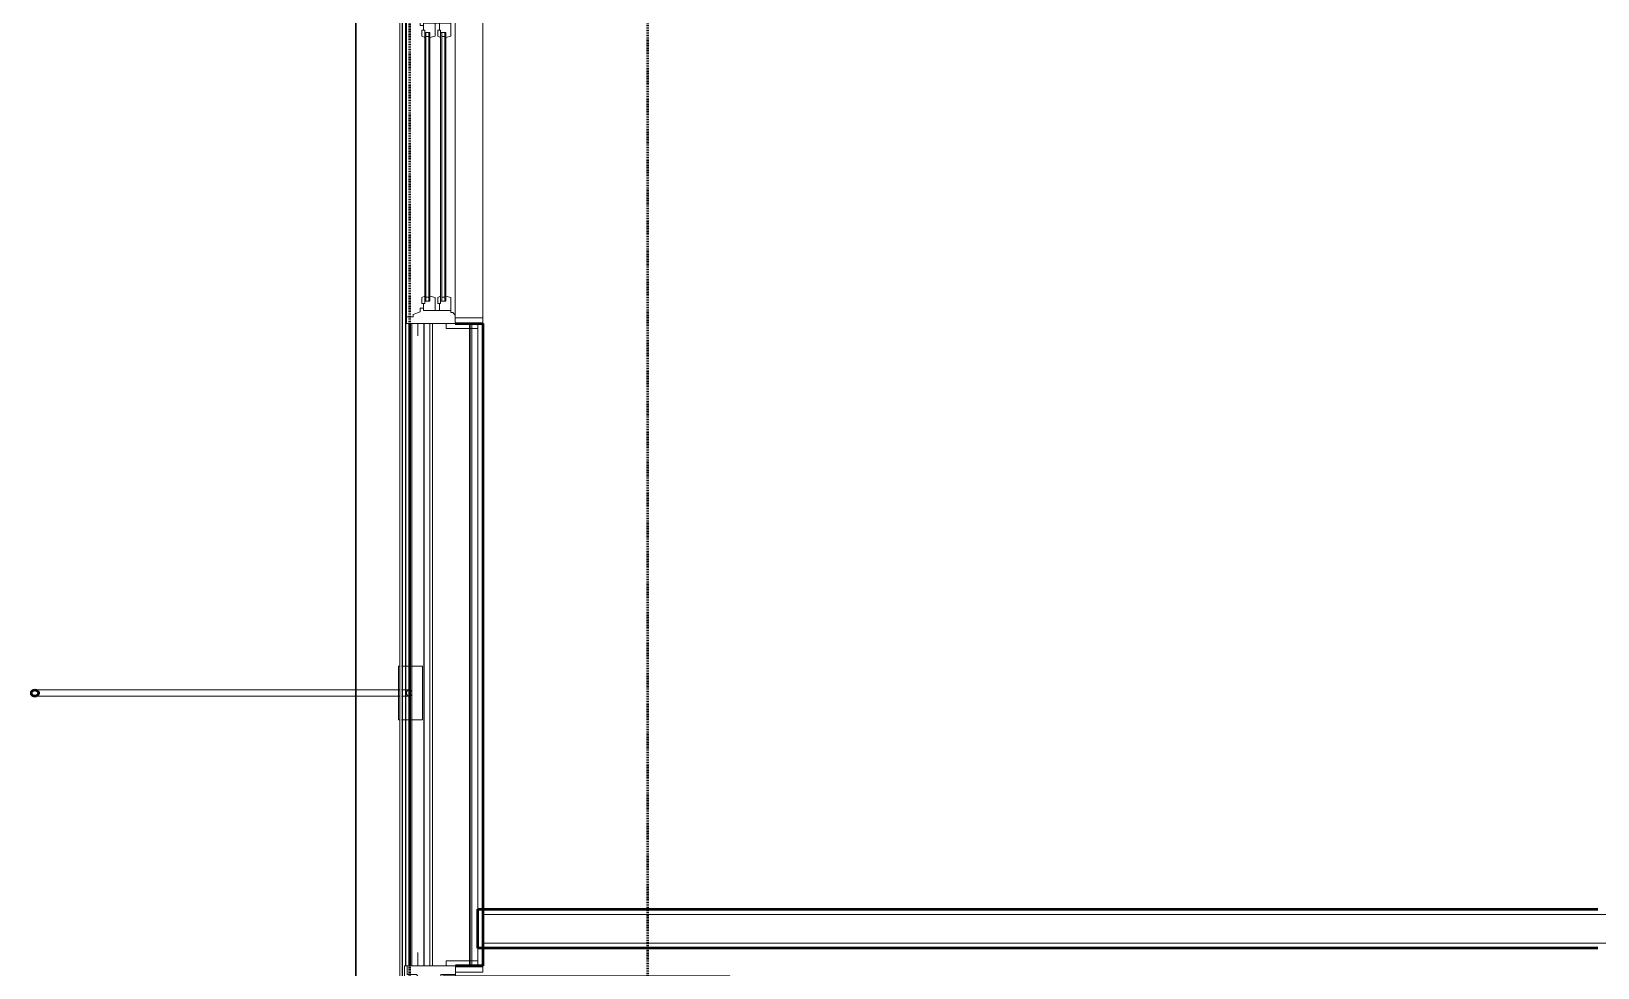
# Model space of a CAD drawing. Header units: inches. Extents: x -4235 to -464, y 9767 to 12347.
# Drawn here: x -3906.6 to -3716.6, y 10203.2 to 10316.8 of the extents above; entities that cross this region are included whole.
import ezdxf

# ---------------------------------------------------------------- set-up
doc = ezdxf.new("R2010")
doc.units = ezdxf.units.IN
doc.header["$MEASUREMENT"] = 0
doc.linetypes.add('Dash 1_16_', pattern=[0.125, 0.0625, -0.0625])
for name, color, linetype, lineweight in [('0-1', 7, 'Continuous', 5), ('A-DOOR-5', 31, 'Continuous', 9), ('A-DOOR-6', 31, 'Continuous', 20), ('A-DOOR-FRAM', 31, 'Continuous', 9), ('A-DOOR-FRAM-4', 31, 'Continuous', 20), ('A-DOOR-GLAZ', 31, 'Continuous', 9), ('A-GLAZ-1', 151, 'Continuous', 9), ('A-GLAZ-2', 151, 'Continuous', 20), ('A-WALL', 113, 'Continuous', 13), ('A-WALL-1', 7, 'Continuous', 50), ('A-WALL-2', 250, 'Continuous', 13), ('A-WALL-3', 10, 'Continuous', 9), ('A-WALL-5', 113, 'Continuous', 9), ('A-WALL-6', 113, 'Continuous', 50), ('C-PROP-LINE-1', 91, 'Dash 1_16_', 50)]:
    doc.layers.add(name, color=color, linetype=linetype, lineweight=lineweight)

# ---------------------------------------------------------------- blocks, each defined once
blk = doc.blocks.new('CTR - 1st Phase - Unit Layouts_rvt-1-BACKGROUND - RCP - 3RD FLOOR')
at = {"layer": 'A-WALL-1'}
for p, q in [((-3852.47, 10210.34), (-3716.58, 10210.34)), ((-3852.47, 10209.71), (-3852.47, 10210.34)), ((-3852.47, 10206.21), (-3852.47, 10209.71)), ((-3852.47, 10205.59), (-3852.47, 10206.21)), ((-3716.58, 10205.59), (-3852.47, 10205.59))]:
    blk.add_line(p, q, dxfattribs=at)
at = {"layer": 'A-WALL-2'}
for p, q in [((-3713.58, 10209.71), (-3851.85, 10209.71)), ((-3851.85, 10206.21), (-3851.85, 10209.71)), ((-3713.58, 10206.21), (-3851.85, 10206.21))]:
    blk.add_line(p, q, dxfattribs=at)
at = {"layer": 'A-WALL-3'}
blk.add_line((-3852.47, 10205.59), (-3852.47, 10210.34), dxfattribs=at)
blk = doc.blocks.new('Basic Wall _ EXT - FIBER CEMENT - LARGE - ___-2162461-BACKGROUND - RCP - 3RD FLOOR')
at = {"layer": 'A-WALL-5'}
for p, q in [((-3861.93, 11995.77), (-3861.93, 9978.98)), ((-3861.63, 11995.77), (-3861.63, 9981.75)), ((-3861.63, 11995.77), (-3861.63, 9981.75)), ((-3861.62, 11995.77), (-3861.62, 9981.75)), ((-3861.6, 11995.77), (-3861.6, 9981.75)), ((-3861.6, 11995.77), (-3861.6, 9981.75)), ((-3861.59, 11995.77), (-3861.59, 9981.75)), ((-3859, 10281.39), (-3859, 10203.45)), ((-3859, 10281.39), (-3859, 10203.45)), ((-3858.97, 10203.45), (-3858.97, 10281.39)), ((-3858.97, 10281.39), (-3858.97, 10203.45))]:
    blk.add_line(p, q, dxfattribs=at)
blk = doc.blocks.new('Basic Wall _ EXT - FIBER CEMENT - SMALL - ___-2145935-BACKGROUND - RCP - 3RD FLOOR')
at = {"layer": 'A-WALL-5'}
for p, q in [((-3867.29, 10631.89), (-3867.29, 10236.93)), ((-3867.29, 10631.89), (-3867.29, 10236.93)), ((-3867.21, 10236.93), (-3867.21, 10631.89)), ((-3867.21, 10631.89), (-3867.21, 10236.93)), ((-3861.25, 10348.19), (-3861.25, 10239.81)), ((-3861.19, 10348.19), (-3861.19, 10239.81)), ((-3860.81, 10281.39), (-3860.81, 10239.81)), ((-3860.73, 10281.39), (-3860.73, 10239.81)), ((-3860.73, 10281.39), (-3860.73, 10239.81)), ((-3858.3, 10281.39), (-3858.3, 10203.45)), ((-3858.3, 10281.39), (-3858.3, 10203.45)), ((-3853.48, 10281.39), (-3853.48, 10203.33)), ((-3853.48, 10281.39), (-3853.48, 10203.33)), ((-3853.4, 10281.39), (-3853.4, 10203.33)), ((-3853.4, 10281.39), (-3853.4, 10203.33)), ((-3853.2, 10203.33), (-3853.2, 10281.39)), ((-3853.2, 10281.39), (-3853.2, 10203.33)), ((-3861.25, 10239.81), (-3861.25, 10239.73)), ((-3861.25, 10239.7), (-3861.25, 10236.93)), ((-3861.19, 10239.81), (-3861.19, 10239.73)), ((-3861.19, 10239.7), (-3861.19, 10236.93)), ((-3860.81, 10239.81), (-3860.81, 10236.93)), ((-3860.73, 10239.81), (-3860.73, 10236.92)), ((-3860.73, 10239.81), (-3860.73, 10236.92)), ((-3867.29, 10236.87), (-3867.29, 10236.82)), ((-3867.29, 10236.87), (-3867.29, 10236.82)), ((-3867.29, 10236.81), (-3867.29, 10236.75)), ((-3867.29, 10236.81), (-3867.29, 10236.75)), ((-3867.21, 10236.82), (-3867.21, 10236.87)), ((-3867.21, 10236.87), (-3867.21, 10236.82)), ((-3867.21, 10236.75), (-3867.21, 10236.81)), ((-3867.21, 10236.81), (-3867.21, 10236.75)), ((-3861.25, 10236.88), (-3861.25, 10236.82)), ((-3861.25, 10236.82), (-3861.25, 10236.74)), ((-3861.19, 10236.88), (-3861.19, 10236.82)), ((-3861.19, 10236.82), (-3861.19, 10236.74)), ((-3860.81, 10236.88), (-3860.81, 10236.82)), ((-3860.81, 10236.82), (-3860.81, 10236.74)), ((-3860.73, 10236.88), (-3860.73, 10236.82)), ((-3860.73, 10236.88), (-3860.73, 10236.82)), ((-3860.73, 10236.82), (-3860.73, 10236.74)), ((-3860.73, 10236.82), (-3860.73, 10236.74)), ((-3867.29, 10236.74), (-3867.29, 10236.66)), ((-3867.29, 10236.74), (-3867.29, 10236.66)), ((-3867.29, 10236.65), (-3867.29, 10236.56)), ((-3867.29, 10236.65), (-3867.29, 10236.56)), ((-3867.29, 10236.55), (-3867.29, 10236.47)), ((-3867.29, 10236.55), (-3867.29, 10236.47)), ((-3867.29, 10236.45), (-3867.29, 10236.38)), ((-3867.29, 10236.45), (-3867.29, 10236.38)), ((-3867.29, 10236.36), (-3867.29, 10236.3)), ((-3867.29, 10236.36), (-3867.29, 10236.3)), ((-3867.29, 10236.29), (-3867.29, 10236.24)), ((-3867.29, 10236.29), (-3867.29, 10236.24)), ((-3867.29, 10236.18), (-3867.29, 10133.44)), ((-3867.29, 10236.18), (-3867.29, 10133.44)), ((-3867.21, 10236.66), (-3867.21, 10236.74)), ((-3867.21, 10236.74), (-3867.21, 10236.66)), ((-3867.21, 10236.56), (-3867.21, 10236.65)), ((-3867.21, 10236.65), (-3867.21, 10236.56)), ((-3867.21, 10236.47), (-3867.21, 10236.55)), ((-3867.21, 10236.55), (-3867.21, 10236.47)), ((-3867.21, 10236.38), (-3867.21, 10236.45)), ((-3867.21, 10236.45), (-3867.21, 10236.38)), ((-3867.21, 10236.3), (-3867.21, 10236.36)), ((-3867.21, 10236.36), (-3867.21, 10236.3)), ((-3867.21, 10236.24), (-3867.21, 10236.29)), ((-3867.21, 10236.29), (-3867.21, 10236.24)), ((-3867.21, 10133.44), (-3867.21, 10236.18)), ((-3867.21, 10236.18), (-3867.21, 10133.44)), ((-3861.25, 10236.74), (-3861.25, 10236.65)), ((-3861.25, 10236.65), (-3861.25, 10236.56)), ((-3861.25, 10236.56), (-3861.25, 10236.46)), ((-3861.25, 10236.46), (-3861.25, 10236.37)), ((-3861.25, 10236.37), (-3861.25, 10236.31)), ((-3861.25, 10236.29), (-3861.25, 10236.23)), ((-3861.25, 10236.18), (-3861.25, 10233.42)), ((-3861.19, 10236.74), (-3861.19, 10236.65)), ((-3861.19, 10236.65), (-3861.19, 10236.56)), ((-3861.19, 10236.56), (-3861.19, 10236.46)), ((-3861.19, 10236.46), (-3861.19, 10236.37)), ((-3861.19, 10236.37), (-3861.19, 10236.29)), ((-3861.19, 10236.29), (-3861.19, 10236.23)), ((-3861.19, 10236.18), (-3861.19, 10233.42)), ((-3860.81, 10236.74), (-3860.81, 10236.65)), ((-3860.81, 10236.65), (-3860.81, 10236.56)), ((-3860.81, 10236.56), (-3860.81, 10236.46)), ((-3860.81, 10236.46), (-3860.81, 10236.37)), ((-3860.81, 10236.37), (-3860.81, 10236.29)), ((-3860.81, 10236.29), (-3860.81, 10236.23)), ((-3860.81, 10236.18), (-3860.81, 10233.31)), ((-3860.73, 10236.74), (-3860.73, 10236.65)), ((-3860.73, 10236.74), (-3860.73, 10236.65)), ((-3860.73, 10236.65), (-3860.73, 10236.56)), ((-3860.73, 10236.65), (-3860.73, 10236.56)), ((-3860.73, 10236.56), (-3860.73, 10236.46)), ((-3860.73, 10236.56), (-3860.73, 10236.46)), ((-3860.73, 10236.46), (-3860.73, 10236.37)), ((-3860.73, 10236.46), (-3860.73, 10236.37)), ((-3860.73, 10236.37), (-3860.73, 10236.29)), ((-3860.73, 10236.37), (-3860.73, 10236.29)), ((-3860.73, 10236.29), (-3860.73, 10236.23)), ((-3860.73, 10236.29), (-3860.73, 10236.23)), ((-3860.73, 10236.16), (-3860.73, 10233.31)), ((-3860.73, 10236.16), (-3860.73, 10233.31)), ((-3861.25, 10233.38), (-3861.25, 10233.31)), ((-3861.25, 10233.31), (-3861.25, 10203.45)), ((-3861.19, 10233.38), (-3861.19, 10233.31)), ((-3861.19, 10233.31), (-3861.19, 10203.45)), ((-3860.81, 10233.31), (-3860.81, 10203.45)), ((-3860.73, 10233.31), (-3860.73, 10203.45)), ((-3860.73, 10233.31), (-3860.73, 10203.45))]:
    blk.add_line(p, q, dxfattribs=at)
blk = doc.blocks.new('Door-Inswing-Andersen-400_Series-Single - 3_ 0-1_8_ x 6_ 7-1_2_ - 3rd floor-2895869-BACKGROUND - RCP - 3RD FLOOR')
at = {"layer": 'A-DOOR-5'}
blk.add_line((16.87, -0.66), (16.87, -34.41), dxfattribs=at)
blk.add_arc((16.87, -0.66), 33.75, 180, 270, dxfattribs=at)
at = {"layer": 'A-DOOR-6'}
for p, q in [((-16.26, 0.42), (-16.87, 0.41)), ((-16.87, 0.41), (-16.87, -0.66)), ((-16.26, 1.06), (-16.26, 0.42)), ((-16.26, 1.06), (-12.44, 1.06)), ((-13.19, 0.66), (-12.44, 0.66)), ((-13.19, -0.66), (-13.19, 0.66)), ((-12.44, 0.75), (-12.47, 1.06)), ((12.44, 1.06), (-12.44, 1.06)), ((-12.44, 0.66), (-12.44, 0.75)), ((16.26, 1.06), (12.44, 1.06)), ((12.44, 0.75), (12.47, 1.06)), ((12.44, 0.66), (12.44, 0.75)), ((13.19, 0.66), (12.44, 0.66)), ((13.19, -0.66), (13.19, 0.66)), ((16.26, 1.06), (16.26, 0.42)), ((16.26, 0.42), (16.87, 0.41)), ((16.87, 0.41), (16.87, -0.66)), ((-16.87, -0.66), (-12.44, -0.66)), ((-12.44, -0.09), (-13.19, -0.09)), ((-13.19, -0.59), (-12.67, -0.59)), ((-13.19, -0.66), (-13.19, -0.59)), ((-12.67, -0.59), (-12.47, -0.34)), ((-12.47, -0.34), (-12.44, -0.16)), ((-12.44, -0.16), (-12.44, -0.09)), ((12.44, -0.66), (-12.44, -0.66)), ((12.44, -0.09), (13.19, -0.09)), ((12.44, -0.16), (12.44, -0.09)), ((12.47, -0.34), (12.44, -0.16)), ((16.87, -0.66), (12.44, -0.66)), ((12.67, -0.59), (12.47, -0.34)), ((13.19, -0.59), (12.67, -0.59)), ((13.19, -0.66), (13.19, -0.59))]:
    blk.add_line(p, q, dxfattribs=at)
at = {"layer": 'A-DOOR-FRAM'}
for p, q in [((-17.31, -1.13), (-17.94, -1.13)), ((-17.94, -1.13), (-17.94, -4.44)), ((-17.31, -4.44), (-17.31, -1.13)), ((17.94, -1.13), (17.31, -1.13)), ((17.31, -1.13), (17.31, -4.44)), ((17.94, -4.44), (17.94, -1.13)), ((-17.94, -4.44), (-17.31, -4.44)), ((17.31, -4.44), (17.94, -4.44))]:
    blk.add_line(p, q, dxfattribs=at)
at = {"layer": 'A-DOOR-FRAM-4'}
for p, q in [((18.06, 5.09), (-18.06, 5.09)), ((-18.06, 5.09), (-18.06, -1.13)), ((-18.06, 4.75), (-18.06, -1.13)), ((-18.06, 4.75), (-17.03, 4.75)), ((-17.03, 3.63), (-17.03, 4.75)), ((17.03, 3.63), (17.03, 4.75)), ((18.06, 4.75), (17.03, 4.75)), ((18.06, -1.13), (18.06, 5.09)), ((18.06, 4.75), (18.06, -1.13)), ((-19.69, 3.44), (-18.06, 3.44)), ((-16.69, 3.39), (-17.03, 3.63)), ((-16.69, 2.39), (-16.69, 3.39)), ((-16, 2.23), (-16.69, 2.39)), ((-16, 1.09), (-16, 2.23)), ((16, 2.23), (16.69, 2.39)), ((16, 1.09), (16, 2.23)), ((16.69, 3.39), (17.03, 3.63)), ((16.69, 2.39), (16.69, 3.39)), ((19.69, 3.44), (18.06, 3.44)), ((-17.03, 0.66), (-16.45, 0.66)), ((-17.03, -1.13), (-17.03, 0.66)), ((-16.45, 0.66), (-16.45, 1.09)), ((-16.45, 1.09), (-16, 1.09)), ((16.45, 1.09), (16, 1.09)), ((16.45, 0.66), (16.45, 1.09)), ((17.03, 0.66), (16.45, 0.66)), ((17.03, -1.13), (17.03, 0.66)), ((-17.69, -1.13), (-18.06, -1.13)), ((-18.06, -1.13), (18.06, -1.13)), ((-18.06, -1.13), (-17.03, -1.13)), ((18.06, -1.13), (17.03, -1.13))]:
    blk.add_line(p, q, dxfattribs=at)
at = {"layer": 'A-DOOR-GLAZ'}
for p, q in [((-12.44, 0.5), (-13.19, 0.5)), ((-13.19, 0.06), (-12.44, 0.06)), ((-12.98, 0.5), (-12.98, 0.06)), ((12.44, 0.66), (-12.44, 0.66)), ((12.44, 0.5), (-12.44, 0.5)), ((12.44, 0.06), (-12.44, 0.06)), ((12.44, 0.5), (13.19, 0.5)), ((13.19, 0.06), (12.44, 0.06)), ((12.98, 0.5), (12.98, 0.06)), ((12.44, -0.09), (-12.44, -0.09))]:
    blk.add_line(p, q, dxfattribs=at)
blk = doc.blocks.new('Window-Double_Hung-Andersen-400_Series-Tilt_Wash - DOUBLE HUNG - COTTAGE - 3RD FLOOR-2888224-BACKGROUND - RCP - 3RD FLOOR')
at = {"layer": 'A-GLAZ-1'}
for p, q in [((-16.29, 2.5), (-15.7, 2.5)), ((-16.29, 2.12), (-15.7, 2.12)), ((-15.82, 2.5), (-15.82, 2.12)), ((-15.7, 2.62), (15.7, 2.62)), ((-15.7, 2.5), (15.7, 2.5)), ((-15.7, 2.12), (15.7, 2.12)), ((-15.7, 2), (15.7, 2)), ((16.29, 2.5), (15.7, 2.5)), ((16.29, 2.12), (15.7, 2.12)), ((15.82, 2.5), (15.82, 2.12)), ((-16.29, 0.56), (-15.7, 0.56)), ((-16.29, 0.19), (-15.7, 0.19)), ((-15.82, 0.56), (-15.82, 0.19)), ((-15.7, 0.69), (15.7, 0.69)), ((-15.7, 0.56), (15.7, 0.56)), ((-15.7, 0.19), (15.7, 0.19)), ((-15.7, 0.06), (15.7, 0.06)), ((16.29, 0.56), (15.7, 0.56)), ((16.29, 0.19), (15.7, 0.19)), ((15.82, 0.56), (15.82, 0.19)), ((18.95, -1.06), (-18.95, -1.06)), ((-18.95, -1.06), (-18.95, -4.44)), ((-18.32, -1.06), (-18.32, -4.44)), ((18.32, -1.06), (18.32, -4.44)), ((18.95, -4.44), (18.95, -1.06)), ((-19.01, -2.44), (-19.01, -3.94)), ((-19.01, -2.44), (-18.95, -2.44)), ((18.95, -2.44), (19.01, -2.44)), ((19.01, -3.94), (19.01, -2.44)), ((-19.01, -3.94), (-18.95, -3.94)), ((-18.95, -4.44), (18.95, -4.44)), ((18.95, -3.94), (19.01, -3.94))]:
    blk.add_line(p, q, dxfattribs=at)
at = {"layer": 'A-GLAZ-2'}
for p, q in [((19.01, 4.81), (-19.01, 4.81)), ((-19.01, 4.81), (-19.01, -1.06)), ((-18.2, 4.81), (-18.2, 4)), ((-18.2, 4), (-17.92, 4)), ((-17.92, 4), (-17.61, 3.19)), ((17.92, 4), (17.61, 3.19)), ((18.2, 4), (17.92, 4)), ((18.2, 4.81), (18.2, 4)), ((19.01, -1.06), (19.01, 4.81)), ((-19.01, 3.44), (-20.51, 3.44)), ((-17.61, 3.19), (-17.14, 3.19)), ((-17.42, 2.75), (-16.57, 2.75)), ((-17.42, 2.75), (-17.42, -0.56)), ((-17.14, 3.19), (-17.14, 2.75)), ((-15.86, 2.97), (-16.57, 2.97)), ((-16.57, 2.62), (-16.57, 2.97)), ((-15.7, 2.62), (-16.57, 2.62)), ((-16.29, 2.62), (-16.29, 2)), ((-15.7, 2), (-16.29, 2)), ((-15.86, 2.97), (-15.7, 2.62)), ((-15.86, 1.37), (-15.7, 2)), ((15.86, 2.97), (15.7, 2.62)), ((15.7, 2.62), (16.57, 2.62)), ((15.7, 2), (16.29, 2)), ((15.86, 1.37), (15.7, 2)), ((15.86, 2.97), (16.57, 2.97)), ((16.29, 2.62), (16.29, 2)), ((16.57, 2.62), (16.57, 2.97)), ((17.42, 2.75), (16.57, 2.75)), ((17.14, 3.19), (17.14, 2.75)), ((17.61, 3.19), (17.14, 3.19)), ((17.42, 2.75), (17.42, -0.56)), ((19.01, 3.44), (20.51, 3.44)), ((-17.42, 1.37), (-15.86, 1.37)), ((-17.42, 0.81), (-16.57, 0.81)), ((-15.86, 1.03), (-16.57, 1.03)), ((-16.57, 0.69), (-16.57, 1.03)), ((-15.7, 0.69), (-16.57, 0.69)), ((-16.29, 0.69), (-16.29, 0.06)), ((-15.7, 0.06), (-16.29, 0.06)), ((-15.86, 1.03), (-15.7, 0.69)), ((-15.86, -0.56), (-15.7, 0.06)), ((15.86, 1.03), (15.7, 0.69)), ((15.7, 0.69), (16.57, 0.69)), ((15.7, 0.06), (16.29, 0.06)), ((15.86, -0.56), (15.7, 0.06)), ((17.42, 1.37), (15.86, 1.37)), ((15.86, 1.03), (16.57, 1.03)), ((16.29, 0.69), (16.29, 0.06)), ((16.57, 0.69), (16.57, 1.03)), ((17.42, 0.81), (16.57, 0.81)), ((-19.01, -1.06), (19.01, -1.06)), ((-17.67, -0.78), (-18, -1.06)), ((-17.67, -0.78), (-17.67, -0.56)), ((-17.67, -0.56), (-15.86, -0.56)), ((17.67, -0.56), (15.86, -0.56)), ((17.67, -0.78), (17.67, -0.56)), ((17.67, -0.78), (18, -1.06))]:
    blk.add_line(p, q, dxfattribs=at)
blk = doc.blocks.new('Walls 63 - Walls 1-2574417-BACKGROUND - RCP - 3RD FLOOR')
at = {"layer": 'A-WALL-5'}
for p, q in [((-3862.1, 10239.81), (-3861.93, 10239.81)), ((-3862.1, 10239.81), (-3862.1, 10233.31)), ((-3862.1, 10236.93), (-3862.1, 10239.81)), ((-3861.74, 10239.81), (-3861.6, 10239.81)), ((-3861.59, 10239.81), (-3860.72, 10239.81)), ((-3860.72, 10239.81), (-3860.66, 10239.81)), ((-3860.55, 10239.81), (-3859.17, 10239.81)), ((-3859.17, 10239.81), (-3859.17, 10239.7)), ((-3859.17, 10237.4), (-3859.17, 10239.81)), ((-3859.17, 10239.7), (-3859.17, 10239.37)), ((-3859.17, 10239.37), (-3859.17, 10238.85)), ((-3859.17, 10238.85), (-3859.17, 10234.93)), ((-3906.21, 10236.93), (-3862.1, 10236.93)), ((-3862.1, 10236.93), (-3861.93, 10236.93)), ((-3862.1, 10236.82), (-3862.1, 10236.88)), ((-3862.1, 10236.75), (-3862.1, 10236.82)), ((-3861.74, 10236.93), (-3861.6, 10236.93)), ((-3861.59, 10236.93), (-3860.79, 10236.93)), ((-3859.17, 10233.31), (-3859.17, 10237.4)), ((-3862.1, 10236.18), (-3906.21, 10236.18)), ((-3862.1, 10236.66), (-3862.1, 10236.74)), ((-3862.1, 10236.56), (-3862.1, 10236.65)), ((-3862.1, 10236.46), (-3862.1, 10236.55)), ((-3862.1, 10236.37), (-3862.1, 10236.46)), ((-3862.1, 10236.29), (-3862.1, 10236.37)), ((-3862.1, 10236.23), (-3862.1, 10236.29)), ((-3861.93, 10236.18), (-3862.1, 10236.18)), ((-3862.1, 10233.31), (-3862.1, 10236.18)), ((-3861.6, 10236.18), (-3861.74, 10236.18)), ((-3860.79, 10236.18), (-3861.59, 10236.18)), ((-3859.17, 10234.93), (-3859.17, 10234.26)), ((-3861.93, 10233.31), (-3862.1, 10233.31)), ((-3861.6, 10233.31), (-3861.74, 10233.31)), ((-3860.72, 10233.31), (-3861.59, 10233.31)), ((-3860.66, 10233.31), (-3860.72, 10233.31)), ((-3860.57, 10233.31), (-3860.63, 10233.31)), ((-3859.17, 10233.31), (-3860.56, 10233.31)), ((-3859.17, 10234.26), (-3859.17, 10233.31))]:
    blk.add_line(p, q, dxfattribs=at)
for start_param, end_param in [(0.787185, 1.046129), (0.524991, 0.784707), (0.262584, 0.523234), (0, 0.261656), (6.072664, 6.283185), (5.860978, 6.021386), (5.531916, 5.712102), (4.974188, 5.456523), (1.310938, 1.569046), (1.572547, 1.830655), (1.049162, 1.307556), (1.834037, 2.092431), (2.095464, 2.354408), (2.356886, 2.616602), (2.698715, 2.879008), (2.879936, 3.119324), (3.141593, 3.352114), (3.403392, 3.563231), (3.70483, 3.891592), (3.966552, 4.45059), (4.531436, 4.893342)]:
    blk.add_ellipse((-3860.79, 10236.56), major_axis=(0, 0.375), ratio=0.86769, start_param=start_param, end_param=end_param, dxfattribs=at)
at = {"layer": 'A-WALL-6', "flags": 128}
for points in [[(-3906.21, 10236.18), (-3906.32, 10236.19), (-3906.41, 10236.22), (-3906.5, 10236.28), (-3906.57, 10236.34), (-3906.62, 10236.42), (-3906.64, 10236.51), (-3906.64, 10236.6), (-3906.62, 10236.69), (-3906.57, 10236.77), (-3906.5, 10236.84), (-3906.41, 10236.89), (-3906.32, 10236.92), (-3906.21, 10236.93)], [(-3906.21, 10236.93), (-3906.11, 10236.92), (-3906.01, 10236.89), (-3905.93, 10236.84), (-3905.86, 10236.77), (-3905.81, 10236.69), (-3905.78, 10236.6), (-3905.78, 10236.51), (-3905.81, 10236.42), (-3905.86, 10236.34), (-3905.93, 10236.28), (-3906.01, 10236.22), (-3906.11, 10236.19), (-3906.21, 10236.18)]]:
    blk.add_lwpolyline(points, dxfattribs=at)
blk = doc.blocks.new('Family - ___-2835860-BACKGROUND - RCP - 3RD FLOOR')
at = {"layer": 'C-PROP-LINE-1'}
blk.add_line((-3860.72, 9980.19), (-3860.72, 11434.39), dxfattribs=at)
blk = doc.blocks.new('Family - ___-2835903-BACKGROUND - RCP - 3RD FLOOR')
at = {"layer": 'C-PROP-LINE-1'}
blk.add_line((-3831.82, 10009.09), (-3831.82, 12089.69), dxfattribs=at)
blk = doc.blocks.new('Family - ___-2835932-BACKGROUND - RCP - 3RD FLOOR')
at = {"layer": 'C-PROP-LINE-1'}
blk.add_line((-3860.72, 9980.19), (-3860.72, 12118.59), dxfattribs=at)

msp = doc.modelspace()

# ---------------------------------------------------------------- linework, layer by layer
at = {"layer": 'A-WALL'}
for p, q in [((-3860.47, 10203.45), (-3860.47, 10281.39)), ((-3858.97, 10203.45), (-3858.97, 10281.39)), ((-3857.97, 10203.45), (-3857.97, 10281.39)), ((-3856.29, 10280.77), (-3856.29, 10281.39)), ((-3856.29, 10280.77), (-3852.47, 10280.77)), ((-3852.47, 10280.77), (-3852.47, 10204.08)), ((-3856.29, 10203.45), (-3856.29, 10204.08)), ((-3852.47, 10204.08), (-3856.29, 10204.08))]:
    msp.add_line(p, q, dxfattribs=at)
at = {"layer": 'A-WALL-5'}
for p, q in [((-3852.47, 10281.39), (-3852.47, 10203.33)), ((-3851.85, 10281.45), (-3851.85, 10203.33))]:
    msp.add_line(p, q, dxfattribs=at)
at = {"layer": 'A-WALL-6'}
for p, q in [((-3860.72, 10203.45), (-3860.72, 10281.39)), ((-3855.22, 10281.39), (-3851.85, 10281.39)), ((-3851.85, 10281.39), (-3851.85, 10203.45)), ((-3851.85, 10203.45), (-3855.16, 10203.45))]:
    msp.add_line(p, q, dxfattribs=at)

# ---------------------------------------------------------------- block references
at = {"layer": '0-1'}
msp.add_blockref('CTR - 1st Phase - Unit Layouts_rvt-1-BACKGROUND - RCP - 3RD FLOOR', (0, 0), dxfattribs=at)
at = {"layer": 'A-DOOR-5', "rotation": 89.99999999999991}
msp.add_blockref('Door-Inswing-Andersen-400_Series-Single - 3_ 0-1_8_ x 6_ 7-1_2_ - 3rd floor-2895869-BACKGROUND - RCP - 3RD FLOOR', (-3856.29, 10185.39), dxfattribs=at)
at = {"layer": 'A-GLAZ-1', "rotation": 89.99999999999991}
msp.add_blockref('Window-Double_Hung-Andersen-400_Series-Tilt_Wash - DOUBLE HUNG - COTTAGE - 3RD FLOOR-2888224-BACKGROUND - RCP - 3RD FLOOR', (-3856.29, 10300.4), dxfattribs=at)
at = {"layer": 'A-WALL-5'}
for name in ['Basic Wall _ EXT - FIBER CEMENT - SMALL - ___-2145935-BACKGROUND - RCP - 3RD FLOOR', 'Basic Wall _ EXT - FIBER CEMENT - LARGE - ___-2162461-BACKGROUND - RCP - 3RD FLOOR', 'Walls 63 - Walls 1-2574417-BACKGROUND - RCP - 3RD FLOOR']:
    msp.add_blockref(name, (0, 0), dxfattribs=at)
at = {"layer": 'C-PROP-LINE-1'}
for name in ['Family - ___-2835860-BACKGROUND - RCP - 3RD FLOOR', 'Family - ___-2835932-BACKGROUND - RCP - 3RD FLOOR', 'Family - ___-2835903-BACKGROUND - RCP - 3RD FLOOR']:
    msp.add_blockref(name, (0, 0), dxfattribs=at)

doc.saveas('drawing.dxf')
